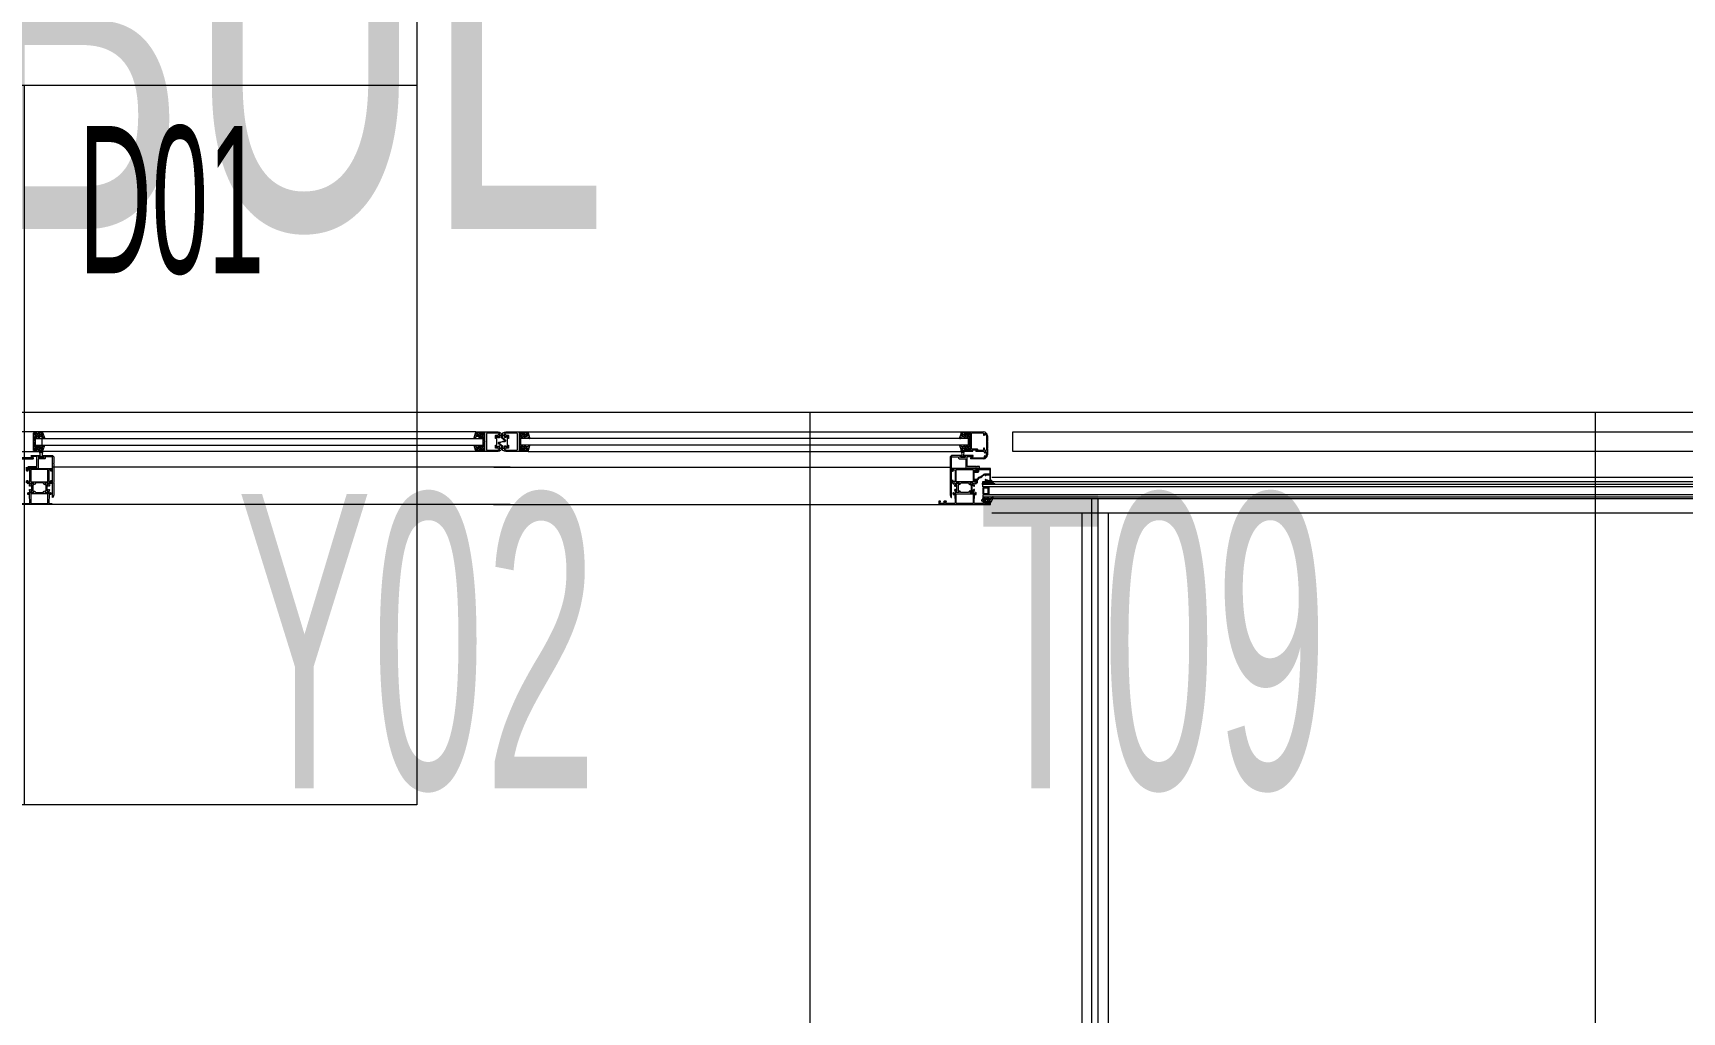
# Model space of a CAD drawing. Extents: x -9058 to 11890, y 0 to 4205.
# Drawn here: x 2313.7 to 2565.6, y 3137.2 to 3286.9 of the extents above; entities that cross this region are included whole.
import ezdxf
from ezdxf.enums import TextEntityAlignment as Align
from ezdxf.xclip import XClip

# ---------------------------------------------------------------- set-up
doc = ezdxf.new("R2010")
doc.units = 0
doc.header["$MEASUREMENT"] = 0
doc.header["$XCLIPFRAME"] = 0
doc.layers.get('0').update_dxf_attribs({"color": 9, "lineweight": 9})
for name, color, linetype, lineweight in [('M-TEFRIS2-015', 129, 'Continuous', 9), ('M-TEFRIS2-015 @ 10 (1)', 129, 'Continuous', 9), ('M-TEFRIS2-015 @ 10 (2)', 129, 'Continuous', 9), ('M-TEFRIS2-015 @ 20', 129, 'Continuous', 9)]:
    doc.layers.add(name, color=color, linetype=linetype, lineweight=lineweight)
doc.styles.add('Arial', font='arial.ttf', dxfattribs={"height": 2.5})
doc.styles.add('MuuM_TEXT-STANDART', font='ARIALN.TTF')

# ---------------------------------------------------------------- blocks, each defined once
blk = doc.blocks.new('HHIMA10-DERECHA$0$JUHI08')
blk.add_lwpolyline([(27, 9.7, -0.414214), (26.8, 9.5), (26, 9.5), (26, 8.5), (27, 8.5), (26, 6), (26, 0), (23.5, -2.5), (22, -2.5), (21.5, -3), (21, -2.5), (20.5, -2.5), (20, -3), (19.5, -2.5), (19, -2.5), (18.5, -3), (18, -2.5), (17.5, -2.5), (17, -3), (16.5, -2.5), (14.3, -2.5, -0.377964), (11.7, -2.5), (7.5, -2.5), (7, -3), (6.5, -2.5), (2.5, -2.5), (0, 0), (0, 6), (-1, 8.5), (0, 8.5), (0, 9.5), (-0.8, 9.5, -0.414214), (-1, 9.7), (-1, 9.9, -0.339454), (0.1, 11.4), (7.1, 13.5, -1), (7.5, 12.1), (7.1, 12, 0.330788), (5, 9.2), (5, 7.5), (6.9, 5.6, -1), (6.2, 5), (5, 6.2), (5, 3.5), (6.9, 1.6, -1), (6.2, 1), (5, 2.2), (5, -1), (11.7, -1, 0.377964), (14.3, -1), (21, -1), (21, 2.2), (19.8, 1, -1), (19.1, 1.6), (21, 3.5), (21, 6.2), (19.8, 5, -1), (19.1, 5.6), (21, 7.5), (21, 9.2, 0.330788), (18.9, 12), (18.5, 12.1, -1), (18.9, 13.5), (25.9, 11.4, -0.339454), (27, 9.9)], format="xyb", close=True)
for points in [[(3.5, 8), (3.5, 11), (1.5, 10.5), (1.5, 8)], [(3.5, 3.8), (3.5, 6.8), (1.5, 6.8), (1.5, 3.8)], [(2.5, -0.5), (3.5, -0.5), (3.5, 2.5), (1.5, 2.5), (1.5, 0.5)], [(22.5, 11), (22.5, 8), (24.5, 8), (24.5, 10.5)], [(22.5, 6.8), (22.5, 3.8), (24.5, 3.8), (24.5, 6.8)], [(24.5, 0.5), (23.5, -0.5), (22.5, -0.5), (22.5, 2.5), (24.5, 2.5)]]:
    blk.add_lwpolyline(points, close=True)
blk = doc.blocks.new('AST55M13', base_point=(-120.6, -64.2))
at = {"linetype": 'Continuous'}
for points in [[(-120.6, -63.9), (-120.6, -24.599998), (-120.6, 14.700005, -0.414209), (-120.3, 15), (-115.899996, 15, -0.41421), (-115.6, 14.7), (-115.6, 12.699992, -0.41421), (-116.3, 12, -0.414214), (-116.6, 12.3), (-116.6, 13.1, 0.414214), (-117.1, 13.6), (-118.5, 13.6, 0.414214), (-119, 13.1), (-119, 6.399992, 0.414209), (-118.5, 5.9), (-117.099986, 5.9, 0.414205), (-116.6, 6.4), (-116.6, 7.20001, -0.414204), (-116.3, 7.5, -0.414214), (-115.6, 6.8), (-115.6, 3.7, -0.414214), (-116.1, 3.2), (-116.3, 3.2, -0.414214), (-116.6, 3.5), (-116.6, 4.2, 0.414214), (-116.9, 4.5), (-119, 4.5), (-119, -8.961104, 0.425432), (-117.96186, -9.960376), (-105.788552, -9.511013, 0.403077), (-105.5, -9.211232), (-105.5, -8, -0.414214), (-104.3, -6.8), (-103.392821, -6.8, -0.372826), (-102.403076, -7.657148, -0.456845), (-102.7, -8), (-104, -8, 0.414214), (-104.3, -8.3), (-104.3, -9.700012, 0.414202), (-104, -10), (-100.946604, -10), (-98.338437, -9.302068, -0.70008), (-97.584089, -10.379782), (-97.709916, -10.559482), (-99.43897, -12.27067, -0.607471), (-100.039661, -12.112259, 0.283637), (-100.258255, -11.885421), (-102.095283, -11.393179, 1.229391), (-102.4, -11.895399), (-102.4, -16.105016, 0.585524), (-101.943697, -16.361081), (-100.001669, -15.175658, -0.713652), (-99.56466, -15.537556), (-100.36784, -17.668029, -0.16709), (-100.492251, -17.818266), (-102.4, -18.982765), (-102.4, -30.217235), (-100.492251, -31.381734, -0.16709), (-100.36784, -31.531971), (-99.564658, -33.662449, -0.713657), (-100.001677, -34.024337), (-101.943707, -32.838913, 0.585511), (-102.4, -33.094985), (-102.4, -37.304601, 1.229391), (-102.095283, -37.806821), (-100.258255, -37.314579, 0.283637), (-100.039661, -37.087741, -0.607471), (-99.43897, -36.92933), (-97.709916, -38.640518), (-97.584089, -38.820218, -0.700084), (-98.338445, -39.89793), (-100.946604, -39.2), (-104.000005, -39.2, 0.414209), (-104.3, -39.5), (-104.3, -40.900004, 0.41421), (-104, -41.2), (-102.699997, -41.2, -0.456841), (-102.403076, -41.542851, -0.372826), (-103.39282, -42.4), (-104.3, -42.4, -0.414214), (-105.5, -41.2), (-105.5, -39.988768, 0.403083), (-105.788558, -39.688986), (-117.96186, -39.239624, 0.425432), (-119, -40.238896), (-119, -53.7), (-116.9, -53.7, 0.414214), (-116.6, -53.4), (-116.6, -52.69999, -0.414204), (-116.3, -52.4), (-116.09999, -52.4, -0.414208), (-115.6, -52.9), (-115.6, -56.000007, -0.414213), (-116.300007, -56.7, -0.414207), (-116.6, -56.4), (-116.6, -55.599986, 0.414205), (-117.1, -55.1), (-118.500008, -55.1, 0.414209), (-119, -55.6), (-119, -62.3, 0.414214), (-118.5, -62.8), (-117.1, -62.8, 0.414214), (-116.6, -62.3), (-116.6, -61.499993, -0.414207), (-116.3, -61.2, -0.414214), (-115.6, -61.9), (-115.6, -63.900008, -0.414206), (-115.9, -64.2), (-120.300006, -64.2, -0.414208), (-120.6, -63.9)], [(-99.249717, -12.903653), (-90.785616, -12.903653, 0.131652), (-90.285616, -12.769679), (-88.422218, -11.693846, -0.131652), (-88.272218, -11.653653), (-88.017666, -11.653653, -0.414214), (-87.717666, -11.953653), (-87.717666, -15.553653, -0.414214), (-88.017666, -15.853653), (-88.272218, -15.853653, -0.131646), (-88.422211, -15.813465), (-90.285616, -14.737628, 0.131652), (-90.785616, -14.603653), (-99.249717, -14.603653, 0.131652), (-99.749717, -14.737628), (-101.613115, -15.813461, -0.131646), (-101.763107, -15.853653), (-102.017666, -15.853653, -0.414205), (-102.317666, -15.553662), (-102.317666, -11.953653, -0.414205), (-102.017675, -11.653653), (-101.763115, -11.653653, -0.131652), (-101.613115, -11.693846), (-99.749717, -12.769679, 0.131652), (-99.249717, -12.903653)], [(-85.3, -10), (-81.1, -10), (-76.9, -10), (-76.6, -10.3), (-76.3, -10), (-67.9, -10, 0.414205), (-67.6, -9.700009), (-67.6, -8.491608, -0.365977), (-67.35, -8.195804, 0.365977), (-67.1, -7.9), (-67.1, -6.8, 0.414195), (-67.399981, -6.5), (-68.3, -6.5, 0.36597), (-68.595803, -6.749993, -0.366034), (-68.89166, -7), (-69.3, -7, -0.414202), (-69.6, -6.700012), (-69.6, -6.5, -0.414214), (-68.1, -5), (-65.9, -5, -0.414207), (-65.6, -5.299994), (-65.6, -43.9, -0.414201), (-65.899987, -44.2), (-68.1, -44.2, -0.414214), (-69.6, -42.7), (-69.6, -42.5, -0.414207), (-69.300007, -42.2), (-68.891668, -42.2, -0.366034), (-68.595804, -42.45, 0.365977), (-68.3, -42.7), (-67.4, -42.7, 0.414206), (-67.1, -42.400008), (-67.1, -41.3, 0.365977), (-67.35, -41.004196, -0.365977), (-67.6, -40.708392), (-67.6, -39.5, 0.4142), (-67.899986, -39.2), (-76.3, -39.2), (-76.6, -38.9), (-76.9, -39.2), (-85.3, -39.2, 0.4142), (-85.6, -39.499986), (-85.6, -40.708392, -0.365977), (-85.85, -41.004196, 0.365977), (-86.1, -41.3), (-86.1, -42.4, 0.414199), (-85.800015, -42.7), (-84.9, -42.7, 0.365977), (-84.604196, -42.45, -0.366034), (-84.308332, -42.2), (-83.9, -42.2, -0.414214), (-83.6, -42.5), (-83.6, -42.7, -0.414214), (-85.1, -44.2), (-86.8, -44.2, -0.414214), (-87.6, -43.4), (-87.6, -42.7, 0.414205), (-87.899991, -42.4), (-88.10718, -42.4, -0.372825), (-89.096923, -41.542857, -0.45685), (-88.8, -41.2), (-87.9, -41.2, 0.414198), (-87.6, -40.900016), (-87.6, -39.5, 0.414214), (-87.9, -39.2), (-89.053396, -39.2), (-91.661555, -39.89793, -0.700084), (-92.415911, -38.820218), (-92.290084, -38.640518), (-90.56103, -36.92933, -0.607471), (-89.960339, -37.087741, 0.283637), (-89.741745, -37.314579), (-87.904717, -37.806821, 1.229391), (-87.6, -37.304601), (-87.6, -33.094984, 0.585516), (-88.056297, -32.838916), (-89.998323, -34.024337, -0.713656), (-90.435343, -33.66245), (-89.63216, -31.531971, -0.241095), (-89.507749, -31.381734), (-87.6, -30.217235), (-87.6, -18.982765), (-89.507749, -17.818266, -0.167084), (-89.632158, -17.668036), (-90.43534, -15.537556, -0.713656), (-89.998329, -15.17566), (-88.056303, -16.361081, 0.585518), (-87.6, -16.105021), (-87.6, -11.895399, 1.229391), (-87.904717, -11.393179), (-89.741745, -11.885421, 0.283637), (-89.960339, -12.112259, -0.607471), (-90.56103, -12.27067), (-92.290084, -10.559482), (-92.415911, -10.379782, -0.700084), (-91.661555, -9.30207), (-89.053396, -10), (-87.9, -10, 0.414206), (-87.6, -9.700008), (-87.6, -8.3, 0.414206), (-87.899992, -8), (-88.8, -8, -0.456844), (-89.096924, -7.657149, -0.372825), (-88.107186, -6.8), (-87.9, -6.8, 0.414214), (-87.6, -6.5), (-87.6, -5.800024, -0.414222), (-86.8, -5), (-85.1, -5, -0.414214), (-83.6, -6.5), (-83.6, -6.7, -0.414201), (-83.899987, -7), (-84.308332, -7, -0.366034), (-84.604196, -6.75, 0.365977), (-84.9, -6.5), (-85.8, -6.5, 0.414199), (-86.1, -6.799985), (-86.1, -7.9, 0.365977), (-85.85, -8.195804, -0.365977), (-85.6, -8.491608), (-85.6, -9.7, 0.414214), (-85.3, -10)], [(-99.249717, -36.296347), (-90.785616, -36.296347, -0.131652), (-90.285616, -36.430321), (-88.422218, -37.506154, 0.131643), (-88.272229, -37.546347), (-88.017666, -37.546347, 0.414214), (-87.717666, -37.246347), (-87.717666, -33.646347, 0.414214), (-88.017666, -33.346347), (-88.272218, -33.346347, 0.131652), (-88.422218, -33.386539), (-90.285616, -34.462372, -0.131652), (-90.785616, -34.596347), (-99.249717, -34.596347, -0.131652), (-99.749717, -34.462372), (-101.613115, -33.386539, 0.131652), (-101.763115, -33.346347), (-102.017666, -33.346347, 0.414205), (-102.317666, -33.646338), (-102.317666, -37.246347, 0.414205), (-102.017675, -37.546347), (-101.763115, -37.546347, 0.131649), (-101.613118, -37.506156), (-99.749717, -36.430321, -0.131652), (-99.249717, -36.296347)]]:
    blk.add_lwpolyline(points, format="xyb", close=True, dxfattribs=at)
for points in [[(-119, -24.6), (-119, -37.6), (-104.1, -37.6), (-104.1, -11.6), (-119, -11.6), (-119, -24.6)], [(-76.55, -11.6), (-85.9, -11.6), (-85.9, -37.6), (-67.2, -37.6), (-67.2, -11.6), (-76.55, -11.6)]]:
    blk.add_lwpolyline(points, close=True, dxfattribs=at)
blk = doc.blocks.new('0a_roomno2')
blk.add_lwpolyline([(30, -16), (0, -16), (0, 0), (30, 0)], close=True)
for points in [[(0, -5), (30, -5)], [(18, -5), (18, -16)], [(24, -5), (24, -16)]]:
    blk.add_lwpolyline(points)
at = {"style": 'Arial'}
blk.add_attdef('ODANO', (0, 1.505), '', height=3, dxfattribs=at)
blk.add_attdef('MEKANADI', text='', height=3, dxfattribs=at).set_placement((0.525, -4.75), align=Align.BOTTOM_LEFT)
at = {"style": 'MuuM_TEXT-STANDART', "width": 0.6}
for tag, p in [('YER01', (15, -7)), ('TAVAN01', (20.625, -7)), ('DUVAR01', (26.25, -7)), ('YER02', (15, -10.375)), ('TAVAN02', (20.625, -10.375)), ('DUVAR02', (26.25, -10.375)), ('YER03', (15, -13.75)), ('TAVAN03', (20.625, -13.75)), ('DUVAR03', (26.25, -13.75))]:
    blk.add_attdef(tag, text='', height=2.25, dxfattribs=at).set_placement(p, align=Align.MIDDLE_CENTER)
at = {"style": 'MuuM_TEXT-STANDART'}
blk.add_attdef('M2', text='', height=2.25, dxfattribs=at).set_placement((1.323, -7.805), align=Align.MIDDLE_LEFT)
at = {"style": 'MuuM_TEXT-STANDART', "width": 0.6}
blk.add_attdef('TEMIZTAVANYUKSEKLIGI', text='', height=2.25, dxfattribs=at).set_placement((2.7, -13.162), align=Align.MIDDLE_LEFT)
blk = doc.blocks.new('*U649')
at = {"layer": 'M-TEFRIS2-015 @ 10 (1)'}
ref = blk.add_blockref('0a_roomno2', (2072.35, 3328.89), dxfattribs=dict(at, xscale=10, yscale=10, zscale=10))
ref.add_attrib('DUVAR01', 'D01', dxfattribs={"layer": '0', "height": 22.5, "style": 'MuuM_TEXT-STANDART', "width": 0.6}).set_placement((2334.85, 3261.39), align=Align.MIDDLE_CENTER)
at = {"layer": 'M-TEFRIS2-015 @ 10 (2)'}
ref = blk.add_blockref('0a_roomno2', (2072.35, 3328.89), dxfattribs=dict(at, xscale=10, yscale=10, zscale=10))
ref.add_attrib('DUVAR01', 'D01', dxfattribs={"layer": '0', "height": 22.5, "style": 'MuuM_TEXT-STANDART', "width": 0.6}).set_placement((2334.85, 3261.39), align=Align.MIDDLE_CENTER)
at = {"layer": 'M-TEFRIS2-015 @ 20'}
ref = blk.add_blockref('0a_roomno2', (2072.35, 3328.89), dxfattribs=dict(at, xscale=20, yscale=20, zscale=20))
ref.add_attrib('MEKANADI', 'ARAÇ KABUL', dxfattribs={"layer": '0', "height": 60, "style": 'Arial', "width": 0.6}).set_placement((2082.85, 3238.89), align=Align.BOTTOM_LEFT)
ref.add_attrib('YER01', 'Y02', dxfattribs={"layer": '0', "height": 45, "style": 'MuuM_TEXT-STANDART', "width": 0.6}).set_placement((2372.35, 3193.89), align=Align.MIDDLE_CENTER)
ref.add_attrib('TAVAN01', 'T09', dxfattribs={"layer": '0', "height": 45, "style": 'MuuM_TEXT-STANDART', "width": 0.6}).set_placement((2484.85, 3193.89), align=Align.MIDDLE_CENTER)

msp = doc.modelspace()

# ---------------------------------------------------------------- linework, layer by layer
at = {"layer": 'M-TEFRIS2-015'}
for p, q in [((2321.37, 3225.89), (2315.17, 3225.89)), ((2381.34, 3225.89), (2321.37, 3225.89)), ((2389.34, 3225.89), (2449.31, 3225.89)), ((2449.31, 3225.89), (2455.51, 3225.89)), ((2455.51, 3225.69), (2455.51, 3225.89)), ((2455.51, 3225.89), (2458.91, 3225.89)), ((2455.71, 3225.59), (2455.61, 3225.59)), ((2455.71, 3225.69), (2455.71, 3225.59)), ((2456.21, 3225.74), (2455.76, 3225.74)), ((2456.21, 3225.69), (2456.21, 3225.74)), ((2456.41, 3225.59), (2456.31, 3225.59)), ((2456.41, 3225.69), (2456.41, 3225.59)), ((2456.86, 3225.74), (2456.46, 3225.74)), ((2456.91, 3223.09), (2456.91, 3225.69)), ((2457.06, 3223.34), (2457.06, 3225.64)), ((2457.16, 3225.74), (2458.81, 3225.74)), ((2458.91, 3225.64), (2458.91, 3225.39)), ((2458.91, 3225.39), (2459.06, 3225.39)), ((2459.06, 3225.39), (2459.06, 3225.54)), ((2459.36, 3225.29), (2459.36, 3223.14)), ((2459.51, 3225.29), (2459.51, 3224.44)), ((2463.41, 3222.89), (2463.41, 3225.89)), ((2463.41, 3225.89), (2605.36, 3225.89)), ((2314.08, 3223.88), (2314.08, 3224.88)), ((2314.08, 3224.88), (2321.99, 3224.88)), ((2314.08, 3223.88), (2321.71, 3223.88)), ((2314.71, 3222.75), (2315.12, 3222.75)), ((2314.82, 3222.13), (2314.71, 3222.75)), ((2315.12, 3222.75), (2315.03, 3222.13)), ((2321.43, 3222.89), (2315.17, 3222.89)), ((2381.34, 3222.89), (2321.43, 3222.89)), ((2321.71, 3223.88), (2382.45, 3223.88)), ((2321.99, 3224.88), (2382.45, 3224.88)), ((2382.45, 3223.88), (2382.45, 3224.88)), ((2388.23, 3223.88), (2388.23, 3224.88)), ((2448.69, 3224.88), (2388.23, 3224.88)), ((2448.97, 3223.88), (2388.23, 3223.88)), ((2389.34, 3222.89), (2449.25, 3222.89)), ((2456.6, 3224.88), (2448.69, 3224.88)), ((2456.6, 3223.88), (2448.97, 3223.88)), ((2449.25, 3222.89), (2455.51, 3222.89)), ((2455.51, 3222.89), (2455.51, 3223.09)), ((2457.21, 3222.89), (2455.51, 3222.89)), ((2455.97, 3222.75), (2455.56, 3222.75)), ((2455.56, 3222.75), (2455.65, 3222.13)), ((2455.61, 3223.19), (2455.71, 3223.19)), ((2455.71, 3223.19), (2455.71, 3223.09)), ((2455.76, 3223.04), (2456.21, 3223.04)), ((2455.86, 3222.13), (2455.97, 3222.75)), ((2456.21, 3223.04), (2456.21, 3223.09)), ((2456.31, 3223.19), (2456.41, 3223.19)), ((2456.41, 3223.19), (2456.41, 3223.09)), ((2456.46, 3223.04), (2456.86, 3223.04)), ((2456.6, 3223.88), (2456.6, 3224.88)), ((2457.46, 3223.09), (2457.11, 3223.09)), ((2457.11, 3222.99), (2457.21, 3222.99)), ((2458.01, 3223.24), (2457.16, 3223.24)), ((2457.49, 3223.12), (2457.46, 3223.09)), ((2457.52, 3223.09), (2457.49, 3223.12)), ((2457.86, 3223.09), (2457.52, 3223.09)), ((2457.76, 3222.99), (2457.86, 3222.99)), ((2458.96, 3222.89), (2457.76, 3222.89)), ((2458.06, 3223.09), (2458.06, 3223.19)), ((2458.81, 3223.04), (2458.11, 3223.04)), ((2459.06, 3223.39), (2458.91, 3223.39)), ((2458.91, 3223.39), (2458.91, 3223.14)), ((2459.06, 3223.14), (2459.06, 3223.39)), ((2459.06, 3222.74), (2459.06, 3222.79)), ((2459.26, 3223.04), (2459.16, 3223.04)), ((2459.16, 3222.79), (2459.16, 3222.74)), ((2459.36, 3222.39), (2459.36, 3222.79)), ((2459.51, 3224.44), (2459.46, 3224.39)), ((2459.46, 3224.39), (2459.51, 3224.34)), ((2459.51, 3223.34), (2459.46, 3223.29)), ((2459.46, 3223.29), (2459.51, 3223.24)), ((2459.51, 3224.34), (2459.51, 3223.34)), ((2459.51, 3223.24), (2459.51, 3222.39)), ((2605.36, 3222.89), (2463.41, 3222.89)), ((2384.07, 3220.49), (2454.05, 3220.49)), ((2453.81, 3221.99), (2453.81, 3221.09)), ((2453.81, 3221.09), (2453.86, 3221.04)), ((2453.86, 3221.04), (2453.81, 3220.99)), ((2453.81, 3220.99), (2453.81, 3218.14)), ((2454.01, 3215.89), (2454.01, 3221.99)), ((2455.56, 3222.29), (2454.11, 3222.29)), ((2454.11, 3222.09), (2455.11, 3222.09)), ((2455.11, 3222.09), (2455.11, 3221.89)), ((2455.21, 3221.79), (2456.21, 3221.79)), ((2455.31, 3222.01), (2455.31, 3222.14)), ((2455.31, 3222.14), (2455.56, 3222.14)), ((2456.21, 3222.01), (2455.31, 3222.01)), ((2456.09, 3222.13), (2455.44, 3222.13)), ((2455.44, 3222.13), (2455.44, 3222.01)), ((2455.44, 3222.01), (2456.09, 3222.01)), ((2455.56, 3222.14), (2455.56, 3222.29)), ((2457.31, 3222.29), (2455.96, 3222.29)), ((2455.96, 3222.29), (2455.96, 3222.14)), ((2455.96, 3222.14), (2456.21, 3222.14)), ((2456.09, 3222.01), (2456.09, 3222.13)), ((2456.21, 3222.14), (2456.21, 3222.01)), ((2456.21, 3221.79), (2456.21, 3220.29)), ((2456.21, 3220.29), (2456.41, 3220.29)), ((2456.41, 3220.59), (2456.41, 3222.14)), ((2456.41, 3222.14), (2457.31, 3222.14)), ((2457.76, 3220.59), (2456.41, 3220.59)), ((2456.41, 3220.29), (2456.41, 3220.39)), ((2456.41, 3220.39), (2458.11, 3220.39)), ((2456.99, 3221.94), (2458.91, 3221.94)), ((2458.91, 3221.79), (2456.99, 3221.79)), ((2457.31, 3222.14), (2457.31, 3222.29)), ((2457.81, 3220.54), (2457.76, 3220.59)), ((2457.86, 3220.59), (2457.81, 3220.54)), ((2458.31, 3220.59), (2457.86, 3220.59)), ((2458.11, 3220.39), (2458.11, 3220.29)), ((2458.11, 3220.29), (2458.31, 3220.29)), ((2458.31, 3220.29), (2458.31, 3220.59)), ((2459.06, 3221.97), (2459.06, 3222.19)), ((2459.16, 3222.19), (2459.16, 3222.07)), ((2453.81, 3218.14), (2453.86, 3218.09)), ((2453.86, 3218.09), (2453.81, 3218.04)), ((2453.81, 3218.04), (2453.81, 3216.29)), ((2458.8, 3217.94), (2458.73, 3218)), ((2458.74, 3217.89), (2458.73, 3217.89)), ((2458.78, 3217.49), (2458.78, 3218.29)), ((2458.78, 3218.29), (2781.65, 3218.29)), ((2458.78, 3217.89), (2781.65, 3217.89)), ((2781.65, 3217.49), (2458.78, 3217.49)), ((2458.93, 3217.46), (2458.78, 3217.31)), ((2458.95, 3218), (2458.84, 3218.1)), ((2458.92, 3217.99), (2459.25, 3218.3)), ((2459.78, 3217.46), (2458.93, 3217.46)), ((2459.13, 3218.03), (2458.96, 3218.18)), ((2459.32, 3218.04), (2459.1, 3218.25)), ((2459.17, 3218.03), (2459.5, 3218.33)), ((2459.53, 3218.05), (2459.26, 3218.3)), ((2459.4, 3218.05), (2459.67, 3218.29)), ((2459.74, 3218.05), (2459.43, 3218.33)), ((2459.62, 3218.31), (2459.64, 3218.3)), ((2459.62, 3218.05), (2459.88, 3218.29)), ((2459.64, 3218.3), (2459.64, 3218.3)), ((2459.98, 3218.03), (2459.69, 3218.29)), ((2459.69, 3218.29), (2459.95, 3218.29)), ((2459.78, 3216.32), (2459.78, 3217.46)), ((2459.82, 3218.04), (2460.18, 3218.37)), ((2460.23, 3217.99), (2459.9, 3218.29)), ((2459.98, 3218.32), (2459.98, 3218.52)), ((2459.98, 3218.38), (2460.12, 3218.51)), ((2460.52, 3217.92), (2459.98, 3218.41)), ((2460.01, 3218.55), (2460.05, 3218.55)), ((2460.01, 3218.02), (2460.25, 3218.24)), ((2460.15, 3218.45), (2460.04, 3218.55)), ((2460.19, 3217.99), (2460.34, 3218.13)), ((2460.2, 3218.99), (2780.44, 3218.99)), ((2460.36, 3217.96), (2460.45, 3218.04)), ((2460.53, 3217.92), (2460.58, 3217.96)), ((2453.81, 3216.29), (2453.89, 3215.97)), ((2453.99, 3215.89), (2454.01, 3215.89)), ((2458.78, 3217.31), (2458.78, 3216.47)), ((2458.78, 3216.47), (2458.93, 3216.32)), ((2781.65, 3216.29), (2458.78, 3216.29)), ((2458.78, 3216.29), (2458.78, 3215.69)), ((2458.78, 3215.99), (2781.65, 3215.99)), ((2458.78, 3215.69), (2781.65, 3215.69)), ((2459.03, 3217.31), (2458.93, 3217.21)), ((2458.93, 3217.21), (2458.93, 3216.57)), ((2458.93, 3216.57), (2459.03, 3216.47)), ((2458.93, 3216.32), (2459.78, 3216.32)), ((2459.63, 3217.31), (2459.03, 3217.31)), ((2459.03, 3216.47), (2459.63, 3216.47)), ((2459.63, 3216.47), (2459.63, 3217.31)), ((2475.44, 3080.5), (2475.44, 3215.69)), ((2476.44, 3080.5), (2476.44, 3215.69)), ((2384.06, 3214.79), (2454.05, 3214.79)), ((2780.44, 3213.49), (2460.2, 3213.49)), ((2473.95, 3213.49), (2473.95, 3083.49)), ((2477.95, 3213.49), (2477.95, 3083.49))]:
    msp.add_line(p, q, dxfattribs=at)
for points in [[(2315.07, 3222.89), (2315.07, 3225.89), (2173.11, 3225.89), (2173.11, 3222.89)], [(2385.5, 3224.46), (2385.57, 3224.48), (2385.65, 3224.52), (2385.7, 3224.56), (2385.73, 3224.6), (2385.73, 3224.65), (2385.27, 3225.01), (2385.27, 3225.36), (2384.96, 3225.36), (2384.96, 3225.01), (2384.76, 3225.01), (2384.76, 3225.19), (2384.74, 3225.19), (2384.7, 3225.19), (2384.51, 3224.99), (2384.51, 3223.74), (2384.7, 3223.54), (2384.74, 3223.54), (2384.76, 3223.54), (2384.76, 3223.73), (2384.96, 3223.73), (2384.96, 3223.42), (2385.27, 3223.42), (2385.31, 3223.64), (2385.31, 3223.8), (2385.18, 3223.83), (2385.03, 3223.88), (2384.97, 3223.92), (2384.89, 3224.01), (2384.82, 3224.11), (2384.81, 3224.18), (2384.82, 3224.28), (2384.85, 3224.33), (2384.91, 3224.35), (2385.19, 3224.38), (2385.4, 3224.42)], [(2385.18, 3224.3), (2385.11, 3224.27), (2385.03, 3224.24), (2384.97, 3224.19), (2384.95, 3224.15), (2384.95, 3224.11), (2385.41, 3223.75), (2385.41, 3223.39), (2385.72, 3223.39), (2385.72, 3223.75), (2385.92, 3223.75), (2385.92, 3223.57), (2385.94, 3223.56), (2385.98, 3223.57), (2386.17, 3223.76), (2386.17, 3225.01), (2385.98, 3225.21), (2385.94, 3225.22), (2385.92, 3225.21), (2385.92, 3225.03), (2385.72, 3225.03), (2385.72, 3225.34), (2385.41, 3225.34), (2385.37, 3225.11), (2385.37, 3224.96), (2385.5, 3224.93), (2385.65, 3224.87), (2385.71, 3224.83), (2385.79, 3224.74), (2385.86, 3224.65), (2385.87, 3224.58), (2385.86, 3224.48), (2385.83, 3224.43), (2385.77, 3224.4), (2385.49, 3224.37), (2385.28, 3224.33)], [(2455.81, 3225.34), (2455.51, 3225.34), (2455.57, 3225.54), (2455.81, 3225.54)], [(2456.24, 3225.34), (2455.94, 3225.34), (2455.94, 3225.54), (2456.24, 3225.54)], [(2456.66, 3225.44), (2456.66, 3225.34), (2456.36, 3225.34), (2456.36, 3225.54), (2456.56, 3225.54)], [(2455.51, 3223.44), (2455.81, 3223.44), (2455.81, 3223.24), (2455.57, 3223.24)], [(2455.94, 3223.44), (2456.24, 3223.44), (2456.24, 3223.24), (2455.94, 3223.24)], [(2456.56, 3223.24), (2456.66, 3223.34), (2456.66, 3223.44), (2456.36, 3223.44), (2456.36, 3223.24)], [(2314.59, 3222.01), (2314.59, 3222.13), (2315.24, 3222.13), (2315.24, 3222.01)], [(2457.32, 3219.2), (2457.32, 3218.26), (2454.72, 3218.26), (2454.72, 3220.13), (2457.32, 3220.13), (2457.32, 3219.2)], [(2456.02, 3214.95), (2454.72, 3214.95), (2454.72, 3216.44), (2457.32, 3216.44), (2457.32, 3214.95), (2456.02, 3214.95)]]:
    msp.add_lwpolyline(points, close=True, dxfattribs=at)
for points in [[(2313.47, 3222.89), (2315.17, 3222.89), (2315.17, 3223.09, 0.414214), (2315.07, 3223.19), (2314.97, 3223.19), (2314.97, 3223.09, -0.414214), (2314.92, 3223.04), (2314.47, 3223.04), (2314.47, 3223.09, 0.414214), (2314.37, 3223.19), (2314.27, 3223.19), (2314.27, 3223.09, -0.414214), (2314.22, 3223.04), (2313.82, 3223.04, -0.414214), (2313.77, 3223.09), (2313.77, 3225.69, -0.414214), (2313.82, 3225.74), (2314.22, 3225.74, -0.414214), (2314.27, 3225.69), (2314.27, 3225.59), (2314.37, 3225.59, 0.414214), (2314.47, 3225.69), (2314.47, 3225.74), (2314.92, 3225.74, -0.414214), (2314.97, 3225.69), (2314.97, 3225.59), (2315.07, 3225.59, 0.414214), (2315.17, 3225.69), (2315.17, 3225.89), (2311.77, 3225.89, 0.414214)], [(2311.77, 3221.79), (2313.69, 3221.79, 1), (2313.69, 3221.94), (2311.77, 3221.94, -0.085164)], [(2313.37, 3222.29), (2314.72, 3222.29), (2314.72, 3222.14), (2314.47, 3222.14), (2314.47, 3222.01), (2315.37, 3222.01), (2315.37, 3222.14), (2315.12, 3222.14), (2315.12, 3222.29), (2316.57, 3222.29, -0.414214), (2316.87, 3221.99), (2316.87, 3221.09), (2316.82, 3221.04), (2316.87, 3220.99), (2316.87, 3218.14), (2316.82, 3218.09), (2316.87, 3218.04), (2316.87, 3216.29), (2316.79, 3215.97, -0.344151), (2316.69, 3215.89), (2316.67, 3215.89), (2316.67, 3221.99, 0.414214), (2316.57, 3222.09), (2315.57, 3222.09), (2315.57, 3221.89, -0.414214), (2315.47, 3221.79), (2314.47, 3221.79), (2314.47, 3220.29), (2314.27, 3220.29), (2314.27, 3220.39), (2312.57, 3220.39)]]:
    msp.add_lwpolyline(points, format="xyb", dxfattribs=at)
for points in [[(2382.69, 3225.74), (2382.29, 3225.74, 0.414214), (2382.24, 3225.69), (2382.24, 3225.59), (2382.14, 3225.59, -0.414214), (2382.04, 3225.69), (2382.04, 3225.74), (2381.59, 3225.74, 0.414214), (2381.54, 3225.69), (2381.54, 3225.59), (2381.44, 3225.59, -0.414214), (2381.34, 3225.69), (2381.34, 3225.89), (2384.75, 3225.89, -0.365977), (2385.34, 3225.39), (2384.94, 3225.39), (2384.94, 3225.12, -0.414214), (2384.89, 3225.07), (2384.84, 3225.07, -0.414214), (2384.79, 3225.12), (2384.79, 3225.24), (2384.49, 3225.24), (2384.49, 3224.94, -0.414214), (2384.44, 3224.89), (2384.39, 3224.89, -0.414214), (2384.34, 3224.94), (2384.34, 3225.09), (2384.37, 3225.12), (2384.34, 3225.15), (2384.34, 3225.29, -0.414214), (2384.44, 3225.39), (2384.74, 3225.39, 0.414214), (2384.79, 3225.44, -0.414214), (2384.89, 3225.54), (2384.93, 3225.54, 0.760399), (2384.95, 3225.63, 0.136106), (2384.75, 3225.69), (2383.09, 3225.69, 0.414214), (2382.99, 3225.59), (2382.99, 3223.19, 0.414214), (2383.09, 3223.09), (2384.75, 3223.09, 0.136106), (2384.95, 3223.15, 0.760399), (2384.93, 3223.24), (2384.89, 3223.24, -0.414214), (2384.79, 3223.34, 0.414214), (2384.74, 3223.39), (2384.44, 3223.39, -0.414214), (2384.34, 3223.49), (2384.34, 3223.84, -0.414214), (2384.39, 3223.89), (2384.44, 3223.89, -0.414214), (2384.49, 3223.84), (2384.49, 3223.54), (2384.79, 3223.54), (2384.79, 3223.67, -0.414214), (2384.84, 3223.72), (2384.89, 3223.72, -0.414214), (2384.94, 3223.67), (2384.94, 3223.39), (2385.34, 3223.39, -0.365977), (2384.75, 3222.89), (2381.34, 3222.89), (2381.34, 3223.09, -0.414214), (2381.44, 3223.19), (2381.54, 3223.19), (2381.54, 3223.09, 0.414214), (2381.59, 3223.04), (2382.04, 3223.04), (2382.04, 3223.09, -0.414214), (2382.14, 3223.19), (2382.24, 3223.19), (2382.24, 3223.09, 0.414214), (2382.29, 3223.04), (2382.69, 3223.04, 0.414214), (2382.74, 3223.09), (2382.74, 3225.69, 0.414214)], [(2387.99, 3223.04), (2388.39, 3223.04, 0.414214), (2388.44, 3223.09), (2388.44, 3223.19), (2388.54, 3223.19, -0.414214), (2388.64, 3223.09), (2388.64, 3223.04), (2389.09, 3223.04, 0.414214), (2389.14, 3223.09), (2389.14, 3223.19), (2389.24, 3223.19, -0.414214), (2389.34, 3223.09), (2389.34, 3222.89), (2385.93, 3222.89, -0.365977), (2385.34, 3223.39), (2385.74, 3223.39), (2385.74, 3223.67, -0.414214), (2385.79, 3223.72), (2385.84, 3223.72, -0.414214), (2385.89, 3223.67), (2385.89, 3223.54), (2386.19, 3223.54), (2386.19, 3223.84, -0.414214), (2386.24, 3223.89), (2386.29, 3223.89, -0.414214), (2386.34, 3223.84), (2386.34, 3223.7), (2386.31, 3223.67), (2386.34, 3223.64), (2386.34, 3223.49, -0.414214), (2386.24, 3223.39), (2385.94, 3223.39, 0.414214), (2385.89, 3223.34, -0.414214), (2385.79, 3223.24), (2385.75, 3223.24, 0.760399), (2385.73, 3223.15, 0.136106), (2385.93, 3223.09), (2387.59, 3223.09, 0.414214), (2387.69, 3223.19), (2387.69, 3225.59, 0.414214), (2387.59, 3225.69), (2385.93, 3225.69, 0.136106), (2385.73, 3225.63, 0.760399), (2385.75, 3225.54), (2385.79, 3225.54, -0.414214), (2385.89, 3225.44, 0.414214), (2385.94, 3225.39), (2386.24, 3225.39, -0.414214), (2386.34, 3225.29), (2386.34, 3224.94, -0.414214), (2386.29, 3224.89), (2386.24, 3224.89, -0.414214), (2386.19, 3224.94), (2386.19, 3225.24), (2385.89, 3225.24), (2385.89, 3225.12, -0.414214), (2385.84, 3225.07), (2385.79, 3225.07, -0.414214), (2385.74, 3225.12), (2385.74, 3225.39), (2385.34, 3225.39, -0.365977), (2385.93, 3225.89), (2389.34, 3225.89), (2389.34, 3225.69, -0.414214), (2389.24, 3225.59), (2389.14, 3225.59), (2389.14, 3225.69, 0.414214), (2389.09, 3225.74), (2388.64, 3225.74), (2388.64, 3225.69, -0.414214), (2388.54, 3225.59), (2388.44, 3225.59), (2388.44, 3225.69, 0.414214), (2388.39, 3225.74), (2387.99, 3225.74, 0.414214), (2387.94, 3225.69), (2387.94, 3223.09, 0.414214)], [(2455.64, 3222.99, 0.414214), (2455.66, 3223.01), (2455.66, 3223.09), (2455.76, 3223.09), (2455.76, 3222.99), (2456.01, 3223.09), (2456.61, 3223.09), (2456.86, 3223.34), (2456.86, 3223.49), (2456.91, 3223.54), (2456.86, 3223.59), (2456.86, 3223.64), (2456.91, 3223.69), (2456.86, 3223.74), (2456.86, 3223.79), (2456.91, 3223.84), (2456.86, 3223.89), (2456.86, 3223.94), (2456.91, 3223.99), (2456.86, 3224.04), (2456.86, 3224.26, 0.377964), (2456.86, 3224.52), (2456.86, 3224.94), (2456.91, 3224.99), (2456.86, 3225.04), (2456.86, 3225.44), (2456.61, 3225.69), (2456.01, 3225.69), (2455.76, 3225.79), (2455.76, 3225.69), (2455.66, 3225.69), (2455.66, 3225.77, 0.414214), (2455.64, 3225.79), (2455.62, 3225.79, 0.339454), (2455.47, 3225.68), (2455.26, 3224.98, 1), (2455.4, 3224.94), (2455.41, 3224.98, -0.330788), (2455.7, 3225.19), (2455.86, 3225.19), (2456.05, 3225, 1), (2456.11, 3225.07), (2455.99, 3225.19), (2456.26, 3225.19), (2456.45, 3225, 1), (2456.51, 3225.07), (2456.39, 3225.19), (2456.71, 3225.19), (2456.71, 3224.52, -0.377964), (2456.71, 3224.26), (2456.71, 3223.59), (2456.39, 3223.59), (2456.51, 3223.72, 1), (2456.45, 3223.78), (2456.26, 3223.59), (2455.99, 3223.59), (2456.11, 3223.72, 1), (2456.05, 3223.78), (2455.86, 3223.59), (2455.7, 3223.59, -0.330788), (2455.41, 3223.8), (2455.4, 3223.84, 1), (2455.26, 3223.8), (2455.47, 3223.1, 0.339454), (2455.62, 3222.99)], [(2457.48, 3218.32), (2457.48, 3218.74), (2457.48, 3219.16), (2457.45, 3219.19), (2457.48, 3219.22), (2457.48, 3220.06, -0.414205), (2457.51, 3220.09), (2457.63, 3220.09, 0.365977), (2457.66, 3220.12, -0.365977), (2457.69, 3220.14), (2457.8, 3220.14, -0.414195), (2457.83, 3220.11), (2457.83, 3220.02, -0.36597), (2457.8, 3219.99, 0.366034), (2457.78, 3219.96), (2457.78, 3219.92, 0.414202), (2457.81, 3219.89), (2457.83, 3219.89, 0.414214), (2457.98, 3220.04), (2457.98, 3220.26, 0.414207), (2457.95, 3220.29), (2454.09, 3220.29, 0.414201), (2454.06, 3220.26), (2454.06, 3220.04, 0.414214), (2454.21, 3219.89), (2454.23, 3219.89, 0.414207), (2454.26, 3219.92), (2454.26, 3219.96, 0.366034), (2454.23, 3219.99, -0.365977), (2454.21, 3220.02), (2454.21, 3220.11, -0.414206), (2454.24, 3220.14), (2454.35, 3220.14, -0.365977), (2454.38, 3220.12, 0.365977), (2454.41, 3220.09), (2454.53, 3220.09, -0.4142), (2454.56, 3220.06), (2454.56, 3219.22), (2454.59, 3219.19), (2454.56, 3219.16), (2454.56, 3218.32, -0.4142), (2454.53, 3218.29), (2454.41, 3218.29, 0.365977), (2454.38, 3218.27, -0.365977), (2454.35, 3218.24), (2454.24, 3218.24, -0.414199), (2454.21, 3218.27), (2454.21, 3218.36, -0.365977), (2454.23, 3218.39, 0.366034), (2454.26, 3218.42), (2454.26, 3218.46, 0.414214), (2454.23, 3218.49), (2454.21, 3218.49, 0.414214), (2454.06, 3218.34), (2454.06, 3218.17, 0.414214), (2454.14, 3218.09), (2454.21, 3218.09, -0.414205), (2454.24, 3218.06), (2454.24, 3218.04, 0.372825), (2454.33, 3217.94, 0.45685), (2454.36, 3217.97), (2454.36, 3218.06, -0.414198), (2454.39, 3218.09), (2454.53, 3218.09, -0.414214), (2454.56, 3218.06), (2454.56, 3217.95), (2454.49, 3217.68, 0.700084), (2454.6, 3217.61), (2454.62, 3217.62), (2454.79, 3217.79, 0.607471), (2454.77, 3217.85, -0.283637), (2454.75, 3217.88), (2454.7, 3218.06, -1.229391), (2454.75, 3218.09), (2455.17, 3218.09, -0.585516), (2455.2, 3218.05), (2455.08, 3217.85, 0.713656), (2455.11, 3217.81), (2455.33, 3217.89, 0.241095), (2455.34, 3217.9), (2455.46, 3218.09), (2456.58, 3218.09), (2456.7, 3217.9, 0.167084), (2456.71, 3217.89), (2456.93, 3217.81, 0.713656), (2456.96, 3217.85), (2456.84, 3218.05, -0.585518), (2456.87, 3218.09), (2457.29, 3218.09, -1.229391), (2457.34, 3218.06), (2457.29, 3217.88, -0.283637), (2457.27, 3217.85, 0.607471), (2457.25, 3217.79), (2457.42, 3217.62), (2457.44, 3217.61, 0.700084), (2457.55, 3217.68), (2457.48, 3217.95), (2457.48, 3218.06, -0.414206), (2457.51, 3218.09), (2457.65, 3218.09, -0.414206), (2457.68, 3218.06), (2457.68, 3217.97, 0.456844), (2457.71, 3217.94, 0.372825), (2457.8, 3218.04), (2457.8, 3218.06, -0.414214), (2457.83, 3218.09), (2457.9, 3218.09, 0.414222), (2457.98, 3218.17), (2457.98, 3218.34, 0.414214), (2457.83, 3218.49), (2457.81, 3218.49, 0.414201), (2457.78, 3218.46), (2457.78, 3218.42, 0.366034), (2457.8, 3218.39, -0.365977), (2457.83, 3218.36), (2457.83, 3218.27, -0.414199), (2457.8, 3218.24), (2457.69, 3218.24, -0.365977), (2457.66, 3218.27, 0.365977), (2457.63, 3218.29), (2457.51, 3218.29, -0.414214), (2457.48, 3218.32)], [(2459.95, 3220.29), (2458.03, 3220.29, 0.414213), (2458, 3220.26), (2458, 3220.2, 0.414213), (2458.03, 3220.17), (2458.05, 3220.17), (2458.05, 3219.87), (2457.78, 3219.87), (2457.76, 3219.91, 0.414213), (2457.72, 3219.92), (2457.55, 3219.82, 0.767327), (2457.57, 3219.75), (2458.07, 3219.75, 0.414213), (2458.17, 3219.85), (2458.17, 3220.12, -0.414213), (2458.22, 3220.17), (2459.81, 3220.17, -0.414213), (2459.86, 3220.12), (2459.86, 3219.53, -0.414213), (2459.76, 3219.43), (2459.04, 3219.43, 0.236642), (2458.78, 3219.3, -0.18958), (2458.28, 3218.99, 0.197358), (2458.08, 3218.86), (2457.97, 3218.71, -0.244575), (2457.82, 3218.63), (2457.54, 3218.63, 0.767327), (2457.52, 3218.53), (2457.71, 3218.42, 0.577351), (2457.76, 3218.44), (2457.76, 3218.51), (2457.82, 3218.51, 0.244575), (2458.07, 3218.64), (2458.18, 3218.79, -0.197358), (2458.31, 3218.88, 0.18958), (2458.88, 3219.23, -0.236642), (2459.04, 3219.31), (2459.15, 3219.31, -0.414213), (2459.18, 3219.28), (2459.18, 3219.24, 0.414213), (2459.21, 3219.21), (2459.25, 3219.21, 0.414213), (2459.28, 3219.24), (2459.28, 3219.26, -0.414213), (2459.33, 3219.31), (2459.76, 3219.31, -0.414213), (2459.86, 3219.21), (2459.86, 3218.46, -0.41421), (2459.81, 3218.41), (2459.76, 3218.41, -0.127549), (2459.72, 3218.42, 0.098841), (2459.31, 3218.55, -0.366972), (2459.28, 3218.58, 0.399303), (2459.25, 3218.61), (2459.21, 3218.61, 0.414213), (2459.18, 3218.58), (2459.18, 3218.49, 0.400156), (2459.23, 3218.44, -0.114883), (2459.66, 3218.32, 0.126996), (2459.76, 3218.29), (2459.95, 3218.29, 0.414213), (2459.98, 3218.32), (2459.98, 3220.26, 0.414213), (2459.95, 3220.29)], [(2454.85, 3216.93), (2454.85, 3217.77, 0.131652), (2454.84, 3217.82), (2454.73, 3218.01, -0.131643), (2454.73, 3218.02), (2454.73, 3218.05, -0.414214), (2454.76, 3218.08), (2455.12, 3218.08, -0.414214), (2455.15, 3218.05), (2455.15, 3218.02, -0.131652), (2455.14, 3218.01), (2455.03, 3217.82, 0.131652), (2455.02, 3217.77), (2455.02, 3216.93, 0.131652), (2455.03, 3216.88), (2455.14, 3216.69, -0.131652), (2455.15, 3216.67), (2455.15, 3216.65, -0.414205), (2455.12, 3216.62), (2454.76, 3216.62, -0.414205), (2454.73, 3216.65), (2454.73, 3216.67, -0.131649), (2454.73, 3216.69), (2454.84, 3216.88, 0.131652), (2454.85, 3216.93)], [(2457.19, 3216.93), (2457.19, 3217.77, -0.131652), (2457.2, 3217.82), (2457.31, 3218.01, 0.131652), (2457.31, 3218.02), (2457.31, 3218.05, 0.414214), (2457.28, 3218.08), (2456.92, 3218.08, 0.414214), (2456.89, 3218.05), (2456.89, 3218.02, 0.131646), (2456.9, 3218.01), (2457.01, 3217.82, -0.131652), (2457.02, 3217.77), (2457.02, 3216.93, -0.131652), (2457.01, 3216.88), (2456.9, 3216.69, 0.131646), (2456.89, 3216.67), (2456.89, 3216.65, 0.414205), (2456.92, 3216.62), (2457.28, 3216.62, 0.414205), (2457.31, 3216.65), (2457.31, 3216.67, 0.131652), (2457.31, 3216.69), (2457.2, 3216.88, -0.131652), (2457.19, 3216.93)], [(2452.09, 3214.79), (2456.02, 3214.79), (2459.95, 3214.79, 0.414209), (2459.98, 3214.82), (2459.98, 3215.26, 0.41421), (2459.95, 3215.29), (2459.75, 3215.29, 0.41421), (2459.68, 3215.22, 0.414214), (2459.71, 3215.19), (2459.79, 3215.19, -0.414214), (2459.84, 3215.14), (2459.84, 3215, -0.414214), (2459.79, 3214.95), (2459.12, 3214.95, -0.414209), (2459.07, 3215), (2459.07, 3215.14, -0.414205), (2459.12, 3215.19), (2459.2, 3215.19, 0.414204), (2459.23, 3215.22, 0.414214), (2459.16, 3215.29), (2458.85, 3215.29, 0.414214), (2458.8, 3215.24), (2458.8, 3215.22, 0.414214), (2458.83, 3215.19), (2458.9, 3215.19, -0.414214), (2458.93, 3215.16), (2458.93, 3214.95), (2457.58, 3214.95, -0.425432), (2457.48, 3215.05), (2457.53, 3216.27, -0.403077), (2457.56, 3216.3), (2457.68, 3216.3, 0.414214), (2457.8, 3216.42), (2457.8, 3216.51, 0.372826), (2457.71, 3216.61, 0.456845), (2457.68, 3216.58), (2457.68, 3216.45, -0.414214), (2457.65, 3216.42), (2457.51, 3216.42, -0.414202), (2457.48, 3216.45), (2457.48, 3216.76), (2457.55, 3217.02, 0.70008), (2457.44, 3217.09), (2457.42, 3217.08), (2457.25, 3216.91, 0.607471), (2457.27, 3216.85, -0.283637), (2457.29, 3216.83), (2457.34, 3216.64, -1.229391), (2457.29, 3216.61), (2456.87, 3216.61, -0.585524), (2456.84, 3216.66), (2456.96, 3216.85, 0.713652), (2456.93, 3216.89), (2456.71, 3216.81, 0.16709), (2456.7, 3216.8), (2456.58, 3216.61), (2455.46, 3216.61), (2455.34, 3216.8, 0.16709), (2455.33, 3216.81), (2455.11, 3216.89, 0.713657), (2455.08, 3216.85), (2455.2, 3216.66, -0.585511), (2455.17, 3216.61), (2454.75, 3216.61, -1.229391), (2454.7, 3216.64), (2454.75, 3216.83, -0.283637), (2454.77, 3216.85, 0.607471), (2454.79, 3216.91), (2454.62, 3217.08), (2454.6, 3217.09, 0.700084), (2454.49, 3217.02), (2454.56, 3216.76), (2454.56, 3216.45, -0.414209), (2454.53, 3216.42), (2454.39, 3216.42, -0.41421), (2454.36, 3216.45), (2454.36, 3216.58, 0.456841), (2454.33, 3216.61, 0.372826), (2454.24, 3216.51), (2454.24, 3216.42, 0.414214), (2454.36, 3216.3), (2454.48, 3216.3, -0.403083), (2454.51, 3216.27), (2454.56, 3215.05, -0.425432), (2454.46, 3214.95), (2453.11, 3214.95), (2453.11, 3215.16, -0.414214), (2453.14, 3215.19), (2453.21, 3215.19, 0.414204), (2453.24, 3215.22), (2453.24, 3215.24, 0.414208), (2453.19, 3215.29), (2452.88, 3215.29, 0.414213), (2452.81, 3215.22, 0.414207), (2452.84, 3215.19), (2452.92, 3215.19, -0.414205), (2452.97, 3215.14), (2452.97, 3215, -0.414209), (2452.92, 3214.95), (2452.25, 3214.95, -0.414214), (2452.2, 3215), (2452.2, 3215.14, -0.414214), (2452.25, 3215.19), (2452.33, 3215.19, 0.414207), (2452.36, 3215.22, 0.414214), (2452.29, 3215.29), (2452.09, 3215.29, 0.414206), (2452.06, 3215.26), (2452.06, 3214.82, 0.414208), (2452.09, 3214.79)], [(2459.57, 3215.9, -0.892559), (2459.66, 3215.86), (2459.53, 3215.58, 0.502534), (2459.48, 3215.54, 0.502534), (2459.53, 3215.51), (2459.88, 3215.51, 0.155072), (2460.04, 3215.6), (2460.27, 3215.99, -0.865076), (2460.37, 3215.93), (2460.08, 3215.19, -0.696768), (2460.01, 3215.19), (2459.99, 3215.26, 0.319818), (2459.94, 3215.29), (2459.72, 3215.29, 0.414214), (2459.69, 3215.26), (2459.69, 3215.22, 0.396012), (2459.72, 3215.19, -0.682513), (2459.74, 3215.1), (2459.64, 3215.02, -0.172553), (2459.6, 3215), (2459.34, 3215, -0.172553), (2459.3, 3215.02), (2459.19, 3215.1, -0.682513), (2459.22, 3215.19, 0.396012), (2459.25, 3215.22), (2459.25, 3215.26, 0.414214), (2459.22, 3215.29), (2458.69, 3215.29, -0.414214), (2458.66, 3215.32), (2458.66, 3215.5, -0.18412), (2458.68, 3215.53), (2459.01, 3215.91, -0.881574), (2459.09, 3215.85), (2458.91, 3215.58, 1.121155), (2458.89, 3215.51), (2459.22, 3215.51, 0.698065), (2459.3, 3215.57), (2459.57, 3215.9)], [(2459.37, 3215.26, 0.198912), (2459.36, 3215.25), (2459.36, 3215.16, 0.414214), (2459.38, 3215.14), (2459.56, 3215.14, 0.414214), (2459.57, 3215.16), (2459.57, 3215.25, 0.414214), (2459.56, 3215.26), (2459.38, 3215.26, 0.198912), (2459.37, 3215.26)]]:
    msp.add_lwpolyline(points, format="xyb", close=True, dxfattribs=at)
for points in [[(2312.92, 3220.59), (2314.27, 3220.59), (2314.27, 3222.14), (2313.37, 3222.14)], [(2386.61, 3220.49), (2316.62, 3220.49)], [(2386.61, 3214.79), (2316.62, 3214.79)]]:
    msp.add_lwpolyline(points, dxfattribs=at)
for centre, radius, start, end in [((2455.61, 3225.69), 0.1, 180, 270), ((2455.76, 3225.69), 0.05, 90, 180), ((2456.31, 3225.69), 0.1, 180, 270), ((2456.46, 3225.69), 0.05, 90, 180), ((2456.86, 3225.69), 0.05, 0, 90), ((2457.16, 3225.64), 0.1, 90, 180), ((2458.81, 3225.64), 0.1, 0, 90), ((2458.91, 3225.29), 0.6, 360, 90), ((2459.16, 3225.54), 0.1, 44.4153, 180), ((2458.91, 3225.29), 0.45, 360, 44.4153), ((2455.61, 3223.09), 0.1, 90, 180), ((2455.76, 3223.09), 0.05, 180, 270), ((2456.31, 3223.09), 0.1, 90, 180), ((2456.46, 3223.09), 0.05, 180, 270), ((2456.86, 3223.09), 0.05, 270, 360), ((2457.16, 3223.34), 0.1, 180, 270), ((2457.11, 3223.04), 0.05, 90, 270), ((2457.21, 3222.94), 0.05, 270, 90), ((2457.76, 3222.94), 0.05, 90, 270), ((2457.86, 3223.04), 0.05, 270, 90), ((2458.01, 3223.19), 0.05, 360, 90), ((2458.11, 3223.09), 0.05, 180, 270), ((2458.81, 3223.14), 0.1, 270, 360), ((2458.91, 3222.39), 0.6, 270, 0), ((2458.96, 3222.79), 0.1, 360, 90), ((2459.16, 3223.14), 0.1, 180, 270), ((2459.11, 3222.74), 0.05, 180, 0), ((2459.26, 3222.79), 0.1, 0, 180), ((2458.91, 3222.39), 0.45, 310.0782, 0), ((2459.26, 3223.14), 0.1, 270, 0), ((2454.11, 3221.99), 0.3, 90, 180), ((2454.11, 3221.99), 0.1, 90, 180), ((2455.21, 3221.89), 0.1, 180, 270), ((2456.99, 3221.87), 0.075, 90, 270), ((2458.91, 3222.39), 0.45, 270, 289.4712), ((2459.11, 3222.19), 0.05, 0, 180), ((2459.19, 3222.07), 0.0242, 180, 310.0782), ((2453.99, 3215.99), 0.1, 194.0362, 270)]:
    msp.add_arc(centre, radius, start, end, dxfattribs=at)
at = {"layer": 'M-TEFRIS2-015', "extrusion": (0, 0, -1)}
for centre, major_axis, start_param, end_param in [((2458.73, 3217.94), (-0.05, 0), -1.570571, 0.325162), ((2459.55, 3217.33), (-1.11, 0), 0.67014, 1.30393), ((2458.73, 3217.93), (-0.0382, 0), 3.770683, 4.441689), ((2459.04, 3217.65), (-0.391, 0), 0.785447, 1.446401), ((2459.55, 3215.14), (-3.2, 0), 1.395415, 1.740528), ((2459.46, 3217.85), (-0.529, 0), 1.168071, 1.875789), ((2459.69, 3218.38), (-0.1, 0), -1.570782, -1.053513), ((2459.95, 3218.32), (-0.03, 0), 3.141594, 4.712388), ((2460.01, 3218.52), (-0.03, 0), 0.000001, 1.570795), ((2460.05, 3218.45), (-0.1, 0), 1.570969, 2.940045), ((2459.63, 3215.34), (-2.97, 0), 1.723745, 1.916715), ((2460.93, 3218.62), (-0.8, 0), -1.226913, -0.20148), ((2460.65, 3217.91), (-0.03, 0), 3.142043, 4.994373), ((2460.65, 3217.91), (-0.03, 0), 1.914618, 3.141561)]:
    msp.add_ellipse(centre, major_axis=major_axis, ratio=0.909091, start_param=start_param, end_param=end_param, dxfattribs=at)

# ---------------------------------------------------------------- block references
at = {"layer": 'M-TEFRIS2-015', "color": 6}
msp.add_blockref('*U649', (0, 0), dxfattribs=at)
at = {"layer": 'M-TEFRIS2-015', "extrusion": (0, 0, -1), "yscale": 0.1, "zscale": -0.1}
for p, xscale, rotation in [((-2314.07, 3225.69), -0.1, 90), ((-2382.44, 3223.09), -0.1, 270), ((-2388.24, 3223.09), 0.1, 90)]:
    msp.add_blockref('HHIMA10-DERECHA$0$JUHI08', p, dxfattribs=dict(at, xscale=xscale, rotation=rotation))
at = {"layer": 'M-TEFRIS2-015'}
ref = msp.add_blockref('AST55M13', (2318.62, 3214.79), dxfattribs=dict(at, xscale=0.1, yscale=0.1, zscale=0.1, rotation=89.99999999999999))
XClip(ref).set_block_clipping_path([(-624.6563391438, -44.2), (-7.4508095327, 314.4518114409)])

doc.saveas('drawing.dxf')
